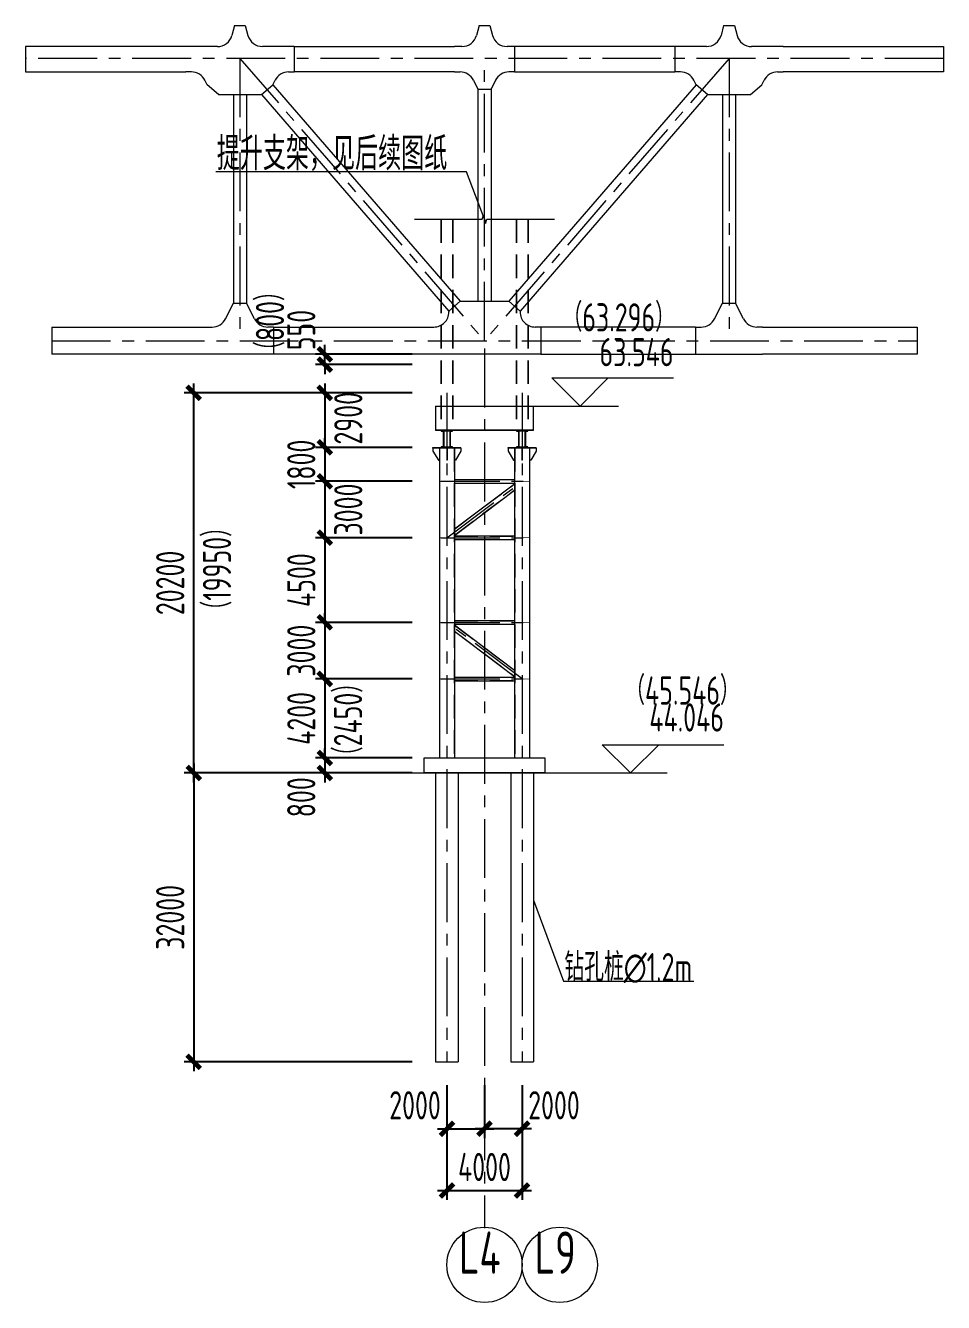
# Model space of a CAD drawing. Extents: x -2876908 to 633791, y -1383861 to 872234.
# Drawn here: x -1847853 to -1799050, y -788788 to -720929 of the extents above; entities that cross this region are included whole.
import ezdxf
from ezdxf.enums import TextEntityAlignment as Align

# ---------------------------------------------------------------- set-up
doc = ezdxf.new("R2010")
doc.units = 0
doc.header["$LTSCALE"] = 5
doc.header["$MEASUREMENT"] = 0
for name, pattern in [('CENTER', [2, 1.25, -0.25, 0.25, -0.25]), ('DASH', [0.35, 0.25, -0.1]), ('DASHED', [0.75, 0.5, -0.25])]:
    doc.linetypes.add(name, pattern=pattern)
doc.layers.get('0').update_dxf_attribs({"linetype": 'CONTINUOUS', "lineweight": 25})
doc.layers.get('DEFPOINTS').update_dxf_attribs({"color": 35, "linetype": 'CONTINUOUS', "lineweight": 13})
for name, color, linetype, lineweight in [('3中心线', 6, 'CENTER', 18), ('4虚线', 2, 'DASHED', 18), ('5标注', 3, 'CONTINUOUS', 15), ('6文本', 7, 'CONTINUOUS', 15), ('7边界线', 8, 'CONTINUOUS', 15), ('8轮廓线', 4, 'CONTINUOUS', 15), ('DIM', 3, 'CONTINUOUS', 0), ('THIN', 7, 'CONTINUOUS', 0)]:
    doc.layers.add(name, color=color, linetype=linetype, lineweight=lineweight)
doc.styles.add('TSSD_Dimension', font='tssdeng.shx', dxfattribs={"width": 0.7, "bigfont": 'hztxt.shx'})
doc.styles.add('TSSD_NORM', font='tssdeng.shx', dxfattribs={"width": 0.7, "bigfont": 'hztxt.shx'})
doc.dimstyles.new('TSSD_100_100', dxfattribs={"dimtxt": 300, "dimasz": 100, "dimexe": 100, "dimexo": 250, "dimgap": 100, "dimtad": 1, "dimdec": 0, "dimzin": 0, "dimdsep": 46, "dimtxsty": 'TSSD_Dimension', "dimblk": 'ARCHTICK', "dimblk1": 'ARCHTICK', "dimblk2": 'ARCHTICK', "dimcen": 0, "dimdle": 100, "dimclrt": 7, "dimadec": 0, "dimazin": 0, "dimtfac": 1, "dimtdec": 0, "dimtix": 1, "dimtmove": 2, "dimatfit": 3, "dimfxl": 1, "dimtolj": 1, "dimtzin": 0, "dimarcsym": 0})

# ---------------------------------------------------------------- blocks, each defined once
blk = doc.blocks.new('LD')
at = {"layer": '3中心线', "ltscale": 500}
for p, q in [((-1150479, 4371), (-1199282, 4371)), ((-1187880, 4371), (-1174880, -10629)), ((-1187880, 4371), (-1187880, -10629)), ((-1174880, -10629), (-1174880, 4371)), ((-1161880, 4371), (-1174880, -10629)), ((-1161880, 4371), (-1161880, -10629)), ((-1197887, -10629), (-1151874, -10629))]:
    blk.add_line(p, q, dxfattribs=at)
at = {"layer": '8轮廓线'}
for p, q in [((-1188165, 6114), (-1188307, 5589)), ((-1188165, 6114), (-1187596, 6114)), ((-1187596, 6114), (-1187455, 5593)), ((-1175165, 6118), (-1175307, 5593)), ((-1175165, 6118), (-1174596, 6118)), ((-1174596, 6118), (-1174454, 5593)), ((-1162165, 6114), (-1162306, 5593)), ((-1162165, 6114), (-1161596, 6114)), ((-1161596, 6114), (-1161454, 5589)), ((-1189079, 4999), (-1199282, 4999)), ((-1199282, 4999), (-1199282, 3649)), ((-1185001, 5003), (-1186682, 5003)), ((-1185001, 5003), (-1176479, 5003)), ((-1185001, 5003), (-1185001, 3653)), ((-1176079, 5003), (-1176479, 5003)), ((-1173282, 5003), (-1173681, 5003)), ((-1164760, 5003), (-1173282, 5003)), ((-1173282, 5003), (-1173282, 3653)), ((-1163078, 5003), (-1164760, 5003)), ((-1164760, 5003), (-1164760, 3653)), ((-1159003, 4999), (-1160681, 4999)), ((-1159003, 4999), (-1150479, 4999)), ((-1150479, 4999), (-1150479, 3649)), ((-1199282, 3649), (-1190758, 3649)), ((-1190458, 3649), (-1190758, 3649)), ((-1185301, 3653), (-1185001, 3653)), ((-1176479, 3653), (-1185001, 3653)), ((-1176479, 3653), (-1176179, 3653)), ((-1173282, 3653), (-1173582, 3653)), ((-1173282, 3653), (-1164760, 3653)), ((-1164460, 3653), (-1164760, 3653)), ((-1159303, 3649), (-1159003, 3649)), ((-1150479, 3649), (-1159003, 3649)), ((-1189624, 2970), (-1189742, 3206)), ((-1189019, 2446), (-1189624, 2970)), ((-1186741, 2446), (-1186137, 2970)), ((-1186137, 2970), (-1186016, 3210)), ((-1186137, 2970), (-1176169, -8531)), ((-1175463, 3210), (-1175230, 2744)), ((-1175230, 2744), (-1175230, -8531)), ((-1175230, 2744), (-1174530, 2744)), ((-1174297, 3210), (-1174530, 2744)), ((-1174530, 2744), (-1174530, -8531)), ((-1163624, 2970), (-1173591, -8531)), ((-1163624, 2970), (-1163744, 3210)), ((-1163019, 2446), (-1163624, 2970)), ((-1160741, 2446), (-1160137, 2970)), ((-1160137, 2970), (-1160018, 3206)), ((-1189019, 2446), (-1186741, 2446)), ((-1188230, 2446), (-1188230, -8636)), ((-1187530, 2446), (-1187530, -8636)), ((-1186741, 2446), (-1176774, -9055)), ((-1163019, 2446), (-1172987, -9055)), ((-1163019, 2446), (-1160741, 2446)), ((-1162230, 2446), (-1162230, -8636)), ((-1161530, 2446), (-1161530, -8636)), ((-1188644, -9463), (-1188230, -8636)), ((-1188230, -8636), (-1187530, -8636)), ((-1187117, -9463), (-1187530, -8636)), ((-1176169, -8531), (-1176774, -9055)), ((-1176169, -8531), (-1173591, -8531)), ((-1173591, -8531), (-1172987, -9055)), ((-1162644, -9463), (-1162230, -8636)), ((-1162230, -8636), (-1161530, -8636)), ((-1161117, -9463), (-1161530, -8636)), ((-1176774, -9055), (-1176774, -9105)), ((-1172987, -9055), (-1172987, -9105)), ((-1197887, -9905), (-1197887, -11353)), ((-1197887, -9905), (-1189659, -9905)), ((-1189659, -9905), (-1189359, -9905)), ((-1186101, -9905), (-1186401, -9905)), ((-1186101, -9905), (-1186101, -11353)), ((-1186101, -9905), (-1177874, -9905)), ((-1177874, -9905), (-1177574, -9905)), ((-1171887, -9905), (-1172187, -9905)), ((-1171887, -9905), (-1171887, -11353)), ((-1163659, -9905), (-1171887, -9905)), ((-1163659, -9905), (-1163359, -9905)), ((-1163659, -9905), (-1163659, -11353)), ((-1160101, -9905), (-1160401, -9905)), ((-1160101, -9905), (-1151874, -9905)), ((-1151874, -9905), (-1151874, -11353)), ((-1186101, -11353), (-1197887, -11353)), ((-1171887, -11353), (-1186101, -11353)), ((-1171887, -11353), (-1160101, -11353)), ((-1151874, -11353), (-1160101, -11353))]:
    blk.add_line(p, q, dxfattribs=at)
for centre, start, end in [((-1189079, 5799), 270, 344.82495), ((-1186682, 5803), 195.17505, 270), ((-1176079, 5803), 270, 344.82495), ((-1173681, 5803), 195.17505, 270), ((-1163078, 5803), 270, 344.82495), ((-1160681, 5799), 195.17505, 270), ((-1190458, 2849), 26.56505, 90), ((-1185301, 2853), 90, 153.43495), ((-1176179, 2853), 26.56505, 90), ((-1173582, 2853), 90, 153.43495), ((-1164460, 2853), 26.56505, 90), ((-1159303, 2849), 90, 153.43495), ((-1189359, -9105), 270, 333.43495), ((-1186401, -9105), 206.56505, 270), ((-1177574, -9105), 269.99825, 0), ((-1172187, -9105), 180, 270.00175), ((-1163359, -9105), 270, 333.43495), ((-1160401, -9105), 206.56505, 270)]:
    blk.add_arc(centre, 800, start, end, dxfattribs=at)
blk = doc.blocks.new('_ArchTick')
at = {"color": 0, "linetype": 'ByBlock', "const_width": 0.5}
blk.add_lwpolyline([(-0.71, -0.71), (0.71, 0.71)], dxfattribs=at)
blk = doc.blocks.new('*D2483')
at = {"layer": 'DEFPOINTS', "color": 0, "transparency": 16777216}
for p in [(-1826052, -745150), (-1831943, -748150), (-1826052, -748150)]:
    blk.add_point(p, dxfattribs=at)
at = {"layer": 'DIM', "color": 0, "lineweight": -2, "transparency": 16777216}
for p, q in [((-1831943, -744650), (-1831943, -748650)), ((-1827302, -745150), (-1832443, -745150)), ((-1827302, -748150), (-1832443, -748150))]:
    blk.add_line(p, q, dxfattribs=at)
at = {"layer": 'DIM', "color": 0, "lineweight": -2, "transparency": 16777216, "xscale": 500, "yscale": 500, "zscale": 500}
for p, rotation in [((-1831943, -745150), 90), ((-1831943, -748150), 270)]:
    blk.add_blockref('_ArchTick', p, dxfattribs=dict(at, rotation=rotation))
at = {"layer": 'DIM', "color": 7, "transparency": 16777216, "insert": (-1830693, -746650), "char_height": 1500, "attachment_point": 5, "rotation": 90, "style": 'TSSD_Dimension'}
blk.add_mtext('\\A1;3000', dxfattribs=at)
blk = doc.blocks.new('*D2484')
at = {"layer": 'DEFPOINTS', "color": 0, "transparency": 16777216}
for p in [(-1831943, -738400), (-1826052, -738400), (-1826052, -738950)]:
    blk.add_point(p, dxfattribs=at)
at = {"layer": 'DIM', "color": 0, "lineweight": -2, "transparency": 16777216}
for p, q in [((-1831943, -738400), (-1831943, -737900)), ((-1827302, -738400), (-1832443, -738400)), ((-1827302, -738950), (-1832443, -738950)), ((-1831943, -738950), (-1831943, -738400)), ((-1831943, -738950), (-1831943, -739450))]:
    blk.add_line(p, q, dxfattribs=at)
at = {"layer": 'DIM', "color": 0, "lineweight": -2, "transparency": 16777216, "xscale": 500, "yscale": 500, "zscale": 500}
for p, rotation in [((-1831943, -738400), 270), ((-1831943, -738950), 90)]:
    blk.add_blockref('_ArchTick', p, dxfattribs=dict(at, rotation=rotation))
at = {"layer": 'DIM', "color": 7, "transparency": 16777216, "insert": (-1833193, -737110), "char_height": 1500, "attachment_point": 5, "rotation": 90, "style": 'TSSD_Dimension'}
blk.add_mtext('\\A1;550', dxfattribs=at)
blk = doc.blocks.new('*D2485')
at = {"layer": 'DEFPOINTS', "color": 0, "transparency": 16777216}
for p in [(-1838912, -740450), (-1826052, -740450), (-1826052, -760650)]:
    blk.add_point(p, dxfattribs=at)
at = {"layer": 'DIM', "color": 0, "lineweight": -2, "transparency": 16777216}
for p, q in [((-1838912, -761150), (-1838912, -739950)), ((-1827302, -740450), (-1839412, -740450)), ((-1827302, -760650), (-1839412, -760650))]:
    blk.add_line(p, q, dxfattribs=at)
at = {"layer": 'DIM', "color": 0, "lineweight": -2, "transparency": 16777216, "xscale": 500, "yscale": 500, "zscale": 500}
for p, rotation in [((-1838912, -740450), 90), ((-1838912, -760650), 270)]:
    blk.add_blockref('_ArchTick', p, dxfattribs=dict(at, rotation=rotation))
at = {"layer": 'DIM', "color": 7, "transparency": 16777216, "insert": (-1840162, -750550), "char_height": 1500, "attachment_point": 5, "rotation": 90, "style": 'TSSD_Dimension'}
blk.add_mtext('\\A1;20200', dxfattribs=at)
blk = doc.blocks.new('*D2486')
at = {"layer": 'DEFPOINTS', "color": 0, "transparency": 16777216}
for p in [(-1825452, -775996), (-1823452, -775996), (-1823452, -779559)]:
    blk.add_point(p, dxfattribs=at)
at = {"layer": 'DIM', "color": 0, "lineweight": -2, "transparency": 16777216}
for p, q in [((-1825452, -777246), (-1825452, -780059)), ((-1823452, -777246), (-1823452, -780059)), ((-1825952, -779559), (-1822952, -779559))]:
    blk.add_line(p, q, dxfattribs=at)
at = {"layer": 'DIM', "color": 0, "lineweight": -2, "transparency": 16777216, "xscale": 500, "yscale": 500, "zscale": 500, "rotation": 180}
blk.add_blockref('_ArchTick', (-1825452, -779559), dxfattribs=at)
at = {"layer": 'DIM', "color": 0, "lineweight": -2, "transparency": 16777216, "xscale": 500, "yscale": 500, "zscale": 500}
blk.add_blockref('_ArchTick', (-1823452, -779559), dxfattribs=at)
at = {"layer": 'DIM', "color": 7, "transparency": 16777216, "insert": (-1827146, -778309), "char_height": 1500, "attachment_point": 5, "style": 'TSSD_Dimension'}
blk.add_mtext('\\A1;2000', dxfattribs=at)
blk = doc.blocks.new('*D2487')
at = {"layer": 'DEFPOINTS', "color": 0, "transparency": 16777216}
for p in [(-1823452, -775996), (-1821452, -775996), (-1823452, -779559)]:
    blk.add_point(p, dxfattribs=at)
at = {"layer": 'DIM', "color": 0, "lineweight": -2, "transparency": 16777216}
for p, q in [((-1823452, -777246), (-1823452, -780059)), ((-1821452, -777246), (-1821452, -780059)), ((-1820952, -779559), (-1823952, -779559))]:
    blk.add_line(p, q, dxfattribs=at)
at = {"layer": 'DIM', "color": 0, "lineweight": -2, "transparency": 16777216, "xscale": 500, "yscale": 500, "zscale": 500, "rotation": 180}
blk.add_blockref('_ArchTick', (-1823452, -779559), dxfattribs=at)
at = {"layer": 'DIM', "color": 0, "lineweight": -2, "transparency": 16777216, "xscale": 500, "yscale": 500, "zscale": 500}
blk.add_blockref('_ArchTick', (-1821452, -779559), dxfattribs=at)
at = {"layer": 'DIM', "color": 7, "transparency": 16777216, "insert": (-1819758, -778309), "char_height": 1500, "attachment_point": 5, "style": 'TSSD_Dimension'}
blk.add_mtext('\\A1;2000', dxfattribs=at)
blk = doc.blocks.new('*D2488')
at = {"layer": 'DEFPOINTS', "color": 0, "transparency": 16777216}
for p in [(-1825452, -775996), (-1821452, -775996), (-1821452, -782839)]:
    blk.add_point(p, dxfattribs=at)
at = {"layer": 'DIM', "color": 0, "lineweight": -2, "transparency": 16777216}
for p, q in [((-1825452, -777246), (-1825452, -783339)), ((-1821452, -777246), (-1821452, -783339)), ((-1825952, -782839), (-1820952, -782839))]:
    blk.add_line(p, q, dxfattribs=at)
at = {"layer": 'DIM', "color": 0, "lineweight": -2, "transparency": 16777216, "xscale": 500, "yscale": 500, "zscale": 500, "rotation": 180}
blk.add_blockref('_ArchTick', (-1825452, -782839), dxfattribs=at)
at = {"layer": 'DIM', "color": 0, "lineweight": -2, "transparency": 16777216, "xscale": 500, "yscale": 500, "zscale": 500}
blk.add_blockref('_ArchTick', (-1821452, -782839), dxfattribs=at)
at = {"layer": 'DIM', "color": 7, "transparency": 16777216, "insert": (-1823452, -781589), "char_height": 1500, "attachment_point": 5, "style": 'TSSD_Dimension'}
blk.add_mtext('\\A1;4000', dxfattribs=at)
blk = doc.blocks.new('*D2489')
at = {"layer": 'DEFPOINTS', "color": 0, "transparency": 16777216}
for p in [(-1826052, -740450), (-1831943, -743350), (-1826052, -743350)]:
    blk.add_point(p, dxfattribs=at)
at = {"layer": 'DIM', "color": 0, "lineweight": -2, "transparency": 16777216}
for p, q in [((-1831943, -739950), (-1831943, -743850)), ((-1827302, -740450), (-1832443, -740450)), ((-1827302, -743350), (-1832443, -743350))]:
    blk.add_line(p, q, dxfattribs=at)
at = {"layer": 'DIM', "color": 0, "lineweight": -2, "transparency": 16777216, "xscale": 500, "yscale": 500, "zscale": 500}
for p, rotation in [((-1831943, -740450), 90), ((-1831943, -743350), 270)]:
    blk.add_blockref('_ArchTick', p, dxfattribs=dict(at, rotation=rotation))
at = {"layer": 'DIM', "color": 7, "transparency": 16777216, "insert": (-1830693, -741800), "char_height": 1500, "attachment_point": 5, "rotation": 90, "style": 'TSSD_Dimension'}
blk.add_mtext('\\A1;2900', dxfattribs=at)
blk = doc.blocks.new('*D2490')
at = {"layer": 'DEFPOINTS', "color": 0, "transparency": 16777216}
for p in [(-1826052, -743350), (-1831943, -745150), (-1826052, -745150)]:
    blk.add_point(p, dxfattribs=at)
at = {"layer": 'DIM', "color": 0, "lineweight": -2, "transparency": 16777216}
for p, q in [((-1831943, -743350), (-1831943, -742850)), ((-1827302, -743350), (-1832443, -743350)), ((-1831943, -743350), (-1831943, -745150)), ((-1827302, -745150), (-1832443, -745150)), ((-1831943, -745150), (-1831943, -745650))]:
    blk.add_line(p, q, dxfattribs=at)
at = {"layer": 'DIM', "color": 0, "lineweight": -2, "transparency": 16777216, "xscale": 500, "yscale": 500, "zscale": 500}
for p, rotation in [((-1831943, -743350), 270), ((-1831943, -745150), 90)]:
    blk.add_blockref('_ArchTick', p, dxfattribs=dict(at, rotation=rotation))
at = {"layer": 'DIM', "color": 7, "transparency": 16777216, "insert": (-1833193, -744250), "char_height": 1500, "attachment_point": 5, "rotation": 90, "style": 'TSSD_Dimension'}
blk.add_mtext('\\A1;1800', dxfattribs=at)
blk = doc.blocks.new('*D2491')
at = {"layer": 'DEFPOINTS', "color": 0, "transparency": 16777216}
for p in [(-1826052, -748150), (-1831943, -752650), (-1826052, -752650)]:
    blk.add_point(p, dxfattribs=at)
at = {"layer": 'DIM', "color": 0, "lineweight": -2, "transparency": 16777216}
for p, q in [((-1831943, -747650), (-1831943, -753150)), ((-1827302, -748150), (-1832443, -748150)), ((-1827302, -752650), (-1832443, -752650))]:
    blk.add_line(p, q, dxfattribs=at)
at = {"layer": 'DIM', "color": 0, "lineweight": -2, "transparency": 16777216, "xscale": 500, "yscale": 500, "zscale": 500}
for p, rotation in [((-1831943, -748150), 90), ((-1831943, -752650), 270)]:
    blk.add_blockref('_ArchTick', p, dxfattribs=dict(at, rotation=rotation))
at = {"layer": 'DIM', "color": 7, "transparency": 16777216, "insert": (-1833193, -750400), "char_height": 1500, "attachment_point": 5, "rotation": 90, "style": 'TSSD_Dimension'}
blk.add_mtext('\\A1;4500', dxfattribs=at)
blk = doc.blocks.new('*D2492')
at = {"layer": 'DEFPOINTS', "color": 0, "transparency": 16777216}
for p in [(-1826052, -752650), (-1831943, -755650), (-1826052, -755650)]:
    blk.add_point(p, dxfattribs=at)
at = {"layer": 'DIM', "color": 0, "lineweight": -2, "transparency": 16777216}
for p, q in [((-1831943, -752650), (-1831943, -752150)), ((-1827302, -752650), (-1832443, -752650)), ((-1831943, -752650), (-1831943, -755650)), ((-1827302, -755650), (-1832443, -755650)), ((-1831943, -755650), (-1831943, -756150))]:
    blk.add_line(p, q, dxfattribs=at)
at = {"layer": 'DIM', "color": 0, "lineweight": -2, "transparency": 16777216, "xscale": 500, "yscale": 500, "zscale": 500}
for p, rotation in [((-1831943, -752650), 270), ((-1831943, -755650), 90)]:
    blk.add_blockref('_ArchTick', p, dxfattribs=dict(at, rotation=rotation))
at = {"layer": 'DIM', "color": 7, "transparency": 16777216, "insert": (-1833193, -754150), "char_height": 1500, "attachment_point": 5, "rotation": 90, "style": 'TSSD_Dimension'}
blk.add_mtext('\\A1;3000', dxfattribs=at)
blk = doc.blocks.new('*D2493')
at = {"layer": 'DEFPOINTS', "color": 0, "transparency": 16777216}
for p in [(-1826052, -755650), (-1831943, -759850), (-1826052, -759850)]:
    blk.add_point(p, dxfattribs=at)
at = {"layer": 'DIM', "color": 0, "lineweight": -2, "transparency": 16777216}
for p, q in [((-1831943, -755150), (-1831943, -760350)), ((-1827302, -755650), (-1832443, -755650)), ((-1827302, -759850), (-1832443, -759850))]:
    blk.add_line(p, q, dxfattribs=at)
at = {"layer": 'DIM', "color": 0, "lineweight": -2, "transparency": 16777216, "xscale": 500, "yscale": 500, "zscale": 500}
for p, rotation in [((-1831943, -755650), 90), ((-1831943, -759850), 270)]:
    blk.add_blockref('_ArchTick', p, dxfattribs=dict(at, rotation=rotation))
at = {"layer": 'DIM', "color": 7, "transparency": 16777216, "insert": (-1833193, -757750), "char_height": 1500, "attachment_point": 5, "rotation": 90, "style": 'TSSD_Dimension'}
blk.add_mtext('\\A1;4200', dxfattribs=at)
blk = doc.blocks.new('*D2494')
at = {"layer": 'DEFPOINTS', "color": 0, "transparency": 16777216}
for p in [(-1826052, -759850), (-1831943, -760650), (-1826052, -760650)]:
    blk.add_point(p, dxfattribs=at)
at = {"layer": 'DIM', "color": 0, "lineweight": -2, "transparency": 16777216}
for p, q in [((-1827302, -759850), (-1832443, -759850)), ((-1831943, -759850), (-1831943, -759350)), ((-1831943, -759850), (-1831943, -760650)), ((-1827302, -760650), (-1832443, -760650)), ((-1831943, -760650), (-1831943, -761150))]:
    blk.add_line(p, q, dxfattribs=at)
at = {"layer": 'DIM', "color": 0, "lineweight": -2, "transparency": 16777216, "xscale": 500, "yscale": 500, "zscale": 500}
for p, rotation in [((-1831943, -759850), 270), ((-1831943, -760650), 90)]:
    blk.add_blockref('_ArchTick', p, dxfattribs=dict(at, rotation=rotation))
at = {"layer": 'DIM', "color": 7, "transparency": 16777216, "insert": (-1833193, -761940), "char_height": 1500, "attachment_point": 5, "rotation": 90, "style": 'TSSD_Dimension'}
blk.add_mtext('\\A1;800', dxfattribs=at)
blk = doc.blocks.new('*D2482')
at = {"layer": 'DEFPOINTS', "color": 0, "transparency": 16777216}
for p in [(-1826052, -760650), (-1838912, -775996), (-1826052, -775996)]:
    blk.add_point(p, dxfattribs=at)
at = {"layer": 'DIM', "color": 0, "lineweight": -2, "transparency": 16777216}
for p, q in [((-1827302, -760650), (-1839412, -760650)), ((-1838912, -760150), (-1838912, -776496)), ((-1827302, -775996), (-1839412, -775996))]:
    blk.add_line(p, q, dxfattribs=at)
at = {"layer": 'DIM', "color": 0, "lineweight": -2, "transparency": 16777216, "xscale": 500, "yscale": 500, "zscale": 500}
for p, rotation in [((-1838912, -760650), 90), ((-1838912, -775996), 270)]:
    blk.add_blockref('_ArchTick', p, dxfattribs=dict(at, rotation=rotation))
at = {"layer": 'DIM', "color": 7, "transparency": 16777216, "insert": (-1840162, -768323), "char_height": 1500, "attachment_point": 5, "rotation": 90, "style": 'TSSD_Dimension'}
blk.add_mtext('\\A1;32000', dxfattribs=at)

msp = doc.modelspace()

# ---------------------------------------------------------------- linework, layer by layer
at = {"layer": '3中心线', "ltscale": 500}
for p, q in [((-1823451.915, -738095.953), (-1823451.915, -784837.808)), ((-1825451.915, -740449.953), (-1825451.915, -775996.347)), ((-1821451.915, -740449.953), (-1821451.915, -775996.347)), ((-1825766.915, -745149.953), (-1821051.915, -745149.953)), ((-1825451.915, -748149.953), (-1821451.915, -745149.953)), ((-1825766.915, -748149.953), (-1821136.915, -748149.953)), ((-1825766.915, -752649.953), (-1821136.915, -752649.953)), ((-1821451.915, -755649.953), (-1825451.915, -752649.953)), ((-1825766.915, -755649.953), (-1821136.915, -755649.953))]:
    msp.add_line(p, q, dxfattribs=at)
at = {"layer": '4虚线', "ltscale": 500}
for p, q in [((-1825766.915, -731221.806), (-1825766.915, -742419.953)), ((-1825756.915, -731221.806), (-1825756.915, -742419.953)), ((-1825146.915, -731221.806), (-1825146.915, -742419.953)), ((-1825136.915, -731221.806), (-1825136.915, -742419.953)), ((-1821766.915, -731221.806), (-1821766.915, -742419.953)), ((-1821756.915, -731221.806), (-1821756.915, -742419.953)), ((-1821146.915, -731221.806), (-1821146.915, -742419.953)), ((-1821136.915, -731221.806), (-1821136.915, -742419.953)), ((-1825835.915, -743379.953), (-1825835.915, -759849.953)), ((-1825067.915, -743379.953), (-1825067.915, -759849.953)), ((-1821835.915, -743379.953), (-1821835.915, -759849.953)), ((-1821067.915, -743379.953), (-1821067.915, -759849.953)), ((-1825051.915, -745058.953), (-1821851.915, -745058.953)), ((-1825051.915, -745240.953), (-1821851.915, -745240.953)), ((-1825051.915, -747689.328), (-1821851.915, -745289.328)), ((-1825051.915, -748010.578), (-1821851.915, -745610.578)), ((-1825051.915, -748058.953), (-1821851.915, -748058.953)), ((-1825051.915, -748240.953), (-1821851.915, -748240.953)), ((-1825051.915, -752558.953), (-1821851.915, -752558.953)), ((-1825051.915, -752740.953), (-1821851.915, -752740.953)), ((-1825051.915, -752789.328), (-1821851.915, -755189.328)), ((-1825051.915, -753110.578), (-1821851.915, -755510.578)), ((-1825051.915, -755558.953), (-1821851.915, -755558.953)), ((-1825051.915, -755740.953), (-1821851.915, -755740.953))]:
    msp.add_line(p, q, dxfattribs=at)
at = {"layer": '5标注'}
for p, q in [((-1824407.234, -728704.759), (-1837736.485, -728704.759)), ((-1823451.915, -731221.806), (-1824407.234, -728704.759)), ((-1819255.311, -771718.83), (-1812325.763, -771718.83))]:
    msp.add_line(p, q, dxfattribs=at)
at = {"layer": '5标注', "linetype": 'DASH', "ltscale": 100, "const_width": 30, "flags": 128}
for points in [[(-1825851.915, -745149.953), (-1825051.915, -745149.953)], [(-1821851.915, -745149.953), (-1821051.915, -745149.953)], [(-1825851.915, -748149.953), (-1825051.915, -748149.953)], [(-1821851.915, -748149.953), (-1821051.915, -748149.953)], [(-1825851.915, -752649.953), (-1825051.915, -752649.953)], [(-1821851.915, -752649.953), (-1821051.915, -752649.953)], [(-1825851.915, -755649.953), (-1825051.915, -755649.953)], [(-1821851.915, -755649.953), (-1821051.915, -755649.953)]]:
    msp.add_lwpolyline(points, dxfattribs=at)
at = {"layer": '5标注'}
msp.add_lwpolyline([(-1820851.915, -767405.826), (-1819255.311, -771718.83)], dxfattribs=at)
for centre in [(-1823451.915, -786787.808), (-1819451.915, -786787.808)]:
    msp.add_circle(centre, 2000, dxfattribs=at)
at = {"layer": '6文本'}
for points in [[(-1825751.915, -743349.953), (-1825151.915, -743349.953), (-1825151.915, -743319.953), (-1825251.915, -743319.953), (-1825251.915, -742479.953), (-1825151.915, -742479.953), (-1825151.915, -742449.953), (-1825751.915, -742449.953), (-1825751.915, -742479.953), (-1825651.915, -742479.953), (-1825651.915, -743319.953), (-1825751.915, -743319.953)], [(-1825621.915, -743319.953), (-1825281.915, -743319.953), (-1825281.915, -742479.953), (-1825621.915, -742479.953)], [(-1821751.915, -743349.953), (-1821151.915, -743349.953), (-1821151.915, -743319.953), (-1821251.915, -743319.953), (-1821251.915, -742479.953), (-1821151.915, -742479.953), (-1821151.915, -742449.953), (-1821751.915, -742449.953), (-1821751.915, -742479.953), (-1821651.915, -742479.953), (-1821651.915, -743319.953), (-1821751.915, -743319.953)], [(-1821621.915, -743319.953), (-1821281.915, -743319.953), (-1821281.915, -742479.953), (-1821621.915, -742479.953)]]:
    msp.add_lwpolyline(points, close=True, dxfattribs=at)
at = {"layer": '7边界线'}
msp.add_line((-1834805.709, -760649.953), (-1813739.915, -760649.953), dxfattribs=at)
at = {"layer": '8轮廓线'}
for p, q in [((-1826051.915, -741149.953), (-1820851.915, -741149.953)), ((-1826051.915, -741149.953), (-1826051.915, -742449.953)), ((-1820851.915, -741179.953), (-1826051.915, -741179.953)), ((-1820851.915, -742449.953), (-1820851.915, -741149.953)), ((-1826051.915, -742419.953), (-1820851.915, -742419.953)), ((-1820851.915, -742449.953), (-1826051.915, -742449.953)), ((-1826201.915, -743379.953), (-1826201.915, -743349.953)), ((-1826201.915, -743349.953), (-1824701.915, -743349.953)), ((-1824701.915, -743379.953), (-1826201.915, -743379.953)), ((-1826201.915, -743379.953), (-1826201.915, -743549.953)), ((-1826201.915, -743549.953), (-1825901.915, -744029.953)), ((-1825851.915, -743349.953), (-1825051.915, -743349.953)), ((-1825851.915, -743349.953), (-1825051.915, -743349.953)), ((-1825851.915, -743379.953), (-1825851.915, -759849.953)), ((-1825461.915, -743379.953), (-1825461.915, -744029.953)), ((-1825441.915, -743379.953), (-1825441.915, -744029.953)), ((-1825051.915, -743379.953), (-1825051.915, -759849.953)), ((-1824701.915, -743549.953), (-1824986.211, -744029.953)), ((-1824701.915, -743379.953), (-1824701.915, -743349.953)), ((-1824701.915, -743379.953), (-1824701.915, -743349.953)), ((-1824701.915, -743379.953), (-1824701.915, -743549.953)), ((-1822201.915, -743379.953), (-1822201.915, -743349.953)), ((-1822201.915, -743349.953), (-1820701.915, -743349.953)), ((-1822201.915, -743379.953), (-1822201.915, -743349.953)), ((-1820701.915, -743379.953), (-1822201.915, -743379.953)), ((-1822201.915, -743379.953), (-1822201.915, -743549.953)), ((-1822201.915, -743549.953), (-1821901.915, -744029.953)), ((-1821851.915, -743349.953), (-1821051.915, -743349.953)), ((-1821851.915, -743349.953), (-1821051.915, -743349.953)), ((-1821851.915, -743349.953), (-1821051.915, -743349.953)), ((-1821851.915, -743379.953), (-1821851.915, -759849.953)), ((-1821461.915, -743379.953), (-1821461.915, -744029.953)), ((-1821441.915, -743379.953), (-1821441.915, -744029.953)), ((-1821051.915, -743379.953), (-1821051.915, -759849.953)), ((-1820701.915, -743549.953), (-1820986.211, -744029.953)), ((-1820701.915, -743379.953), (-1820701.915, -743349.953)), ((-1820701.915, -743379.953), (-1820701.915, -743549.953)), ((-1825901.915, -744029.953), (-1825851.915, -744029.953)), ((-1825441.915, -744029.953), (-1825461.915, -744029.953)), ((-1824986.211, -744029.953), (-1825051.915, -744029.953)), ((-1821901.915, -744029.953), (-1821851.915, -744029.953)), ((-1821441.915, -744029.953), (-1821461.915, -744029.953)), ((-1820986.211, -744029.953), (-1821051.915, -744029.953)), ((-1825051.915, -745052.953), (-1821851.915, -745052.953)), ((-1825051.915, -745246.953), (-1821851.915, -745246.953)), ((-1825051.915, -747679.328), (-1821851.915, -745279.328)), ((-1825051.915, -748020.578), (-1821851.915, -745620.578)), ((-1825051.915, -748052.953), (-1821851.915, -748052.953)), ((-1825051.915, -748246.953), (-1821851.915, -748246.953)), ((-1825051.915, -752552.953), (-1821851.915, -752552.953)), ((-1825051.915, -752746.953), (-1821851.915, -752746.953)), ((-1825051.915, -752779.328), (-1821851.915, -755179.328)), ((-1825051.915, -753120.578), (-1821851.915, -755520.578)), ((-1825051.915, -755552.953), (-1821851.915, -755552.953)), ((-1825051.915, -755746.953), (-1821851.915, -755746.953)), ((-1826051.915, -760649.953), (-1826051.915, -775996.347)), ((-1824851.915, -760649.953), (-1824851.915, -775996.347)), ((-1822051.915, -760649.953), (-1822051.915, -775996.347)), ((-1820851.915, -760649.953), (-1820851.915, -775996.347)), ((-1826051.915, -775996.347), (-1824851.915, -775996.347)), ((-1822051.915, -775996.347), (-1820851.915, -775996.347))]:
    msp.add_line(p, q, dxfattribs=at)
msp.add_lwpolyline([(-1826651.915, -760649.953), (-1826651.915, -759849.953), (-1820251.915, -759849.953), (-1820251.915, -760649.953)], close=True, dxfattribs=at)
at = {"layer": 'THIN'}
for p, q in [((-1818370.516, -741149.953), (-1819870.516, -739649.953)), ((-1819870.516, -739649.953), (-1816870.516, -739649.953)), ((-1818370.516, -741149.953), (-1816870.516, -739649.953)), ((-1816870.516, -739649.953), (-1813404.17, -739649.953)), ((-1820851.915, -741149.953), (-1816332.845, -741149.953)), ((-1815689.449, -760649.953), (-1817189.449, -759149.953)), ((-1817189.449, -759149.953), (-1814189.449, -759149.953)), ((-1815689.449, -760649.953), (-1814189.449, -759149.953)), ((-1814189.449, -759149.953), (-1810723.103, -759149.953)), ((-1818170.848, -760649.953), (-1814189.449, -760649.953))]:
    msp.add_line(p, q, dxfattribs=at)
at = {"layer": 'THIN', "flags": 128}
msp.add_lwpolyline([(-1827178.548, -731221.806), (-1823581.915, -731221.806), (-1823511.915, -731001.806), (-1823391.915, -731441.806), (-1823321.915, -731221.806), (-1819725.283, -731221.806)], dxfattribs=at)

# ---------------------------------------------------------------- block references
at = {"layer": '5标注'}
msp.add_blockref('LD', (-648571.611, -727046.549), dxfattribs=at)

# ---------------------------------------------------------------- texts
at = {"layer": '5标注', "color": 7, "insert": (-1825432.841, -728672.259), "char_height": 1750, "attachment_point": 9, "style": 'TSSD_NORM'}
msp.add_mtext('提升支架，见后续图纸', dxfattribs=at)
at = {"layer": 'DIM', "color": 7, "style": 'TSSD_Dimension', "width": 0.7}
for s, height, p in [('（63.296）', 1500, (-1813328.68, -737635.884)), ('63.546', 1500, (-1813404.17, -739484.39)), ('（45.546）', 1500, (-1809883.038, -757467.848)), ('44.046', 1500, (-1810723.103, -758899.953)), ('L4', 2250, (-1822593.441, -787939.567)), ('L9', 2250, (-1818593.441, -787939.567))]:
    msp.add_text(s, height=height, dxfattribs=at).set_placement(p, align=Align.BOTTOM_RIGHT)
msp.add_text('钻孔桩∅1.2m', height=1500, dxfattribs=at).set_placement((-1819199.535, -771718.83))
at = {"layer": 'DIM', "color": 7, "char_height": 1500, "attachment_point": 5, "rotation": 90, "style": 'TSSD_Dimension'}
for s, insert in [('\\A1;（800）', (-1834843.204, -736632.427)), ('\\A1;（19950）', (-1837662.327, -749799.953)), ('\\A1;（2450）', (-1830692.773, -757810.709))]:
    msp.add_mtext(s, dxfattribs=dict(at, insert=insert))

# ---------------------------------------------------------------- dimensions: what is measured, and where the dimension line sits
at = {"layer": 'DIM'}
for base, p1, p2, angle, picture, middle in [((-1831942.773, -738399.953), (-1826051.915, -738949.953), (-1826051.915, -738399.953), 90, '*D2484', (-1833192.773, -737109.568)), ((-1831942.773, -743349.953), (-1826051.915, -740449.953), (-1826051.915, -743349.953), 90, '*D2489', (-1830692.773, -741799.953)), ((-1831942.773, -748149.953), (-1826051.915, -745149.953), (-1826051.915, -748149.953), 90, '*D2483', (-1830692.773, -746649.953)), ((-1831942.773, -760649.953), (-1826051.915, -759849.953), (-1826051.915, -760649.953), 90, '*D2494', (-1833192.773, -761940.338)), ((-1823451.915, -779558.845), (-1821451.915, -775996.347), (-1823451.915, -775996.347), 180, '*D2487', (-1819757.685, -778308.845))]:
    dim = msp.add_linear_dim(base=base, p1=p1, p2=p2, angle=angle, dimstyle='TSSD_100_100', override={"dimtxt": 1500, "dimasz": 500, "dimexe": 500, "dimexo": 1250, "dimgap": 500, "dimdle": 500}, dxfattribs=at)
    dim.commit()
    dim.dimension.update_dxf_attribs({"geometry": picture, "text_midpoint": middle, "dimtype": 160})
for base, p1, p2, picture, middle in [((-1838912.327, -740449.953), (-1826051.915, -760649.953), (-1826051.915, -740449.953), '*D2485', (-1840162.327, -750549.953)), ((-1831942.773, -745149.953), (-1826051.915, -743349.953), (-1826051.915, -745149.953), '*D2490', (-1833192.773, -744249.953)), ((-1831942.773, -752649.953), (-1826051.915, -748149.953), (-1826051.915, -752649.953), '*D2491', (-1833192.773, -750399.953)), ((-1831942.773, -755649.953), (-1826051.915, -752649.953), (-1826051.915, -755649.953), '*D2492', (-1833192.773, -754149.953)), ((-1831942.773, -759849.953), (-1826051.915, -755649.953), (-1826051.915, -759849.953), '*D2493', (-1833192.773, -757749.953))]:
    dim = msp.add_linear_dim(base=base, p1=p1, p2=p2, angle=90, dimstyle='TSSD_100_100', override={"dimtxt": 1500, "dimasz": 500, "dimexe": 500, "dimexo": 1250, "dimgap": 500, "dimdle": 500}, dxfattribs=at)
    dim.commit()
    dim.dimension.update_dxf_attribs({"geometry": picture, "text_midpoint": middle})
dim = msp.add_linear_dim(base=(-1838912.327, -775996.347), p1=(-1826051.915, -760649.953), p2=(-1826051.915, -775996.347), angle=90, text='32000', dimstyle='TSSD_100_100', override={"dimtxt": 1500, "dimasz": 500, "dimexe": 500, "dimexo": 1250, "dimgap": 500, "dimdle": 500}, dxfattribs=at)
dim.commit()
dim.dimension.update_dxf_attribs({"geometry": '*D2482', "text_midpoint": (-1840162.327, -768323.15)})
dim = msp.add_linear_dim(base=(-1823451.915, -779558.845), p1=(-1825451.915, -775996.347), p2=(-1823451.915, -775996.347), dimstyle='TSSD_100_100', override={"dimtxt": 1500, "dimasz": 500, "dimexe": 500, "dimexo": 1250, "dimgap": 500, "dimdle": 500}, dxfattribs=at)
dim.commit()
dim.dimension.update_dxf_attribs({"geometry": '*D2486', "text_midpoint": (-1827146.146, -778308.845), "dimtype": 160})
dim = msp.add_linear_dim(base=(-1821451.915, -782838.618), p1=(-1825451.915, -775996.347), p2=(-1821451.915, -775996.347), dimstyle='TSSD_100_100', override={"dimtxt": 1500, "dimasz": 500, "dimexe": 500, "dimexo": 1250, "dimgap": 500, "dimdle": 500}, dxfattribs=at)
dim.commit()
dim.dimension.update_dxf_attribs({"geometry": '*D2488', "text_midpoint": (-1823451.915, -781588.618)})

doc.saveas('drawing.dxf')
